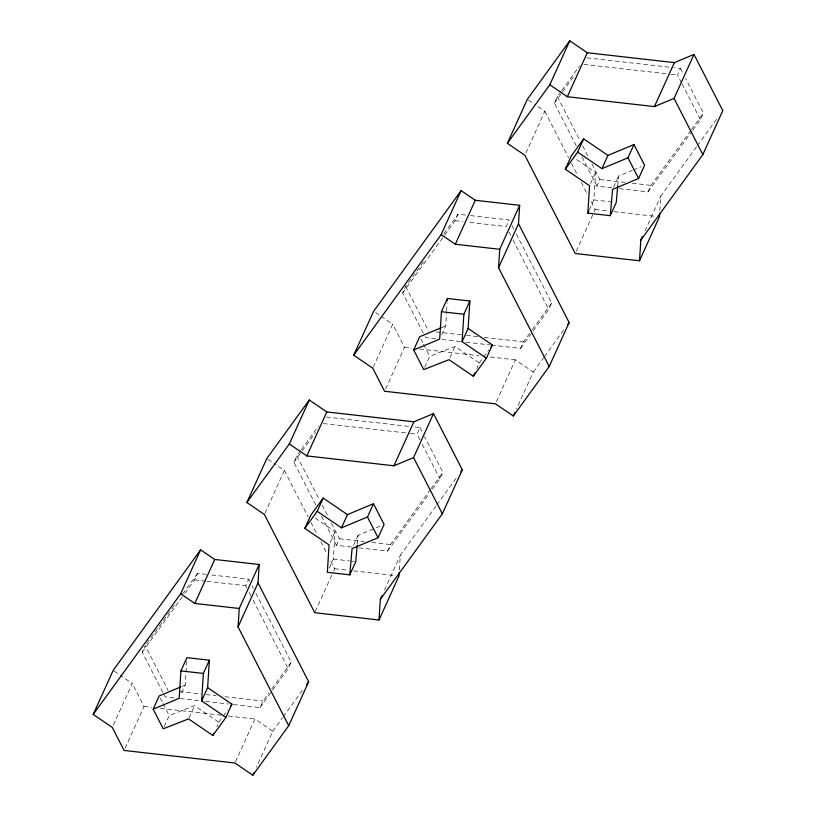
<?xml version="1.0" encoding="UTF-8"?>
<svg xmlns="http://www.w3.org/2000/svg" width="816" height="816" viewBox="0 0 816 816"><rect width="100%" height="100%" fill="white"/><g stroke="black" fill="none" stroke-linecap="round" stroke-linejoin="round"><path stroke-width="0.61" stroke-dasharray="4.08 3.06" d="M181.693 692.794L185.201 685.073L186.701 661.399M329.338 567.916L333.346 559.082L335.08 531.675L314.864 517.885M399.361 569.925L400.289 555.339L436.152 505.879M441.68 334.703L445.689 325.88L446.556 312.181M446.638 310.937L447.107 303.46M589.325 209.824L593.834 199.9L595.578 172.492L575.351 158.692M659.848 210.732L660.776 196.146L696.64 146.686M357.316 544.099L358.091 535.337L381.837 525.422M617.702 186.16L618.579 176.144L632.155 170.483M162.823 692.356L142.208 652.147L145.187 645.599L168.076 690.285M113.332 725.098L132.233 683.431L120.187 675.22M184.865 593.334L194.596 579.921L197.564 573.373L208.784 574.648M125.134 748.129L144.034 706.472L132.233 683.431M164.24 726.577L169.238 715.54L194.545 705.667L218.81 722.211L216.811 726.628M264.914 513.295L284.345 470.475L274.043 463.447M315.761 504.941L293.923 462.325L296.891 455.777L300.604 450.656M246.84 587.948L245.698 585.704L248.666 579.166L210.028 574.78M189.037 717.794L194.545 705.667M423.31 333.173L402.696 292.964L405.674 286.416L425.126 259.58M373.3 367.067L392.72 324.238L381.674 316.71M444.608 235.171L455.083 220.728L458.051 214.18L465.528 215.026M385.631 388.946L404.522 347.279L392.72 324.238M330.082 542.711L335.08 531.675M233.447 704.565L260.018 707.584L262.987 701.036L268.933 692.845M235.457 761.848L254.888 719.029L272.758 731.218L256.489 767.101M351.41 547.006L336.457 545.312L339.425 538.764L331.378 523.066M424.728 367.384L429.726 356.357L455.032 346.474L479.298 363.028L476.799 368.536M272.636 690.183L288.221 668.692L291.19 662.143L255.561 592.62M315.272 611.541L333.122 572.2M333.652 571.037L334.703 568.721L329.491 558.562M525.932 152.949L544.833 111.282L535.561 104.958M353.583 545.261L358.091 535.337M576.249 145.748L554.411 103.132L557.379 96.584L561.092 91.474M450.034 357.5L455.032 346.474M419.903 439.773L417.037 434.194L420.005 427.645L413.681 426.921M358.887 547.852L387.549 551.096L390.527 544.547L430.185 489.865M384.54 590.06L400.289 555.339M432.449 489.182L439.936 478.87L442.904 472.321L424.585 436.58M590.57 183.518L595.578 172.492M496.475 401.503L515.375 359.836L533.256 372.035L516.446 409.061M491.405 345.097L520.506 348.391L523.484 341.843L531.644 330.582M611.898 187.813L596.945 186.119L599.913 179.571L591.294 162.751M533.123 330.99L548.709 309.499L551.677 302.96L516.049 233.427M576.29 251.195L593.609 213.007M594.14 211.844L595.19 209.528L590.56 200.501M613.581 187.18L618.579 176.144M681.533 82.814L677.525 75.001L680.493 68.452L674.169 67.738M619.375 188.659L648.037 191.903L651.015 185.365L690.673 130.672M645.028 230.867L660.776 196.146M692.937 129.999L700.424 119.677L703.392 113.128L685.654 78.509M146.676 643.538L174.369 605.36M182.6 594.007L197.564 573.373M443.833 233.784L458.051 214.18M142.208 652.147L184.12 594.364M402.696 292.964L443.863 236.212M301.349 449.636L318.413 426.095M561.836 90.443L579.646 65.882M293.923 462.325L301.349 452.095M302.083 451.064L315.445 432.643M554.411 103.132L561.836 92.902M562.581 91.871L575.198 74.48M218.81 722.211L222.452 717.203M223.176 716.203L227.542 710.185M479.298 363.028L482.939 358.01M483.664 357.01L488.753 349.993M271.901 688.755L291.19 662.143M532.389 329.562L551.677 302.96M260.018 707.584L271.891 691.203M520.506 348.391L532.389 332.02M430.93 488.825L442.904 472.321M691.417 129.642L703.392 113.128M387.549 551.096L429.461 493.313M648.037 191.903L692.192 131.029M272.758 731.218L282.489 717.815M283.234 716.785L304.174 687.908M436.897 504.849L457.072 477.023M533.256 372.035L543.721 357.592M544.466 356.561L565.406 327.685M697.384 145.656L716.815 118.871M633.277 170.014L641.192 166.709M441.16 327.767L445.689 325.88M181.805 686.491L185.201 685.073M586.847 57.844L672.904 67.595M583.879 64.393L669.936 74.144M671.201 74.287L677.525 75.001M599.913 179.571L624.842 182.396M632.318 183.243L651.015 185.365M593.834 199.9L613.775 202.154M595.19 209.528L609.052 211.099M614.091 211.67L655.676 216.383M470.516 215.597L509.153 219.973L506.185 226.522L467.548 222.146M455.083 220.728L462.56 221.575M436.162 331.949L461.468 334.815M466.528 335.396L477.921 336.682M484.245 337.396L523.484 341.843M435.724 338.783L425.595 337.64L423.881 334.285M442.048 339.497L461.03 341.649M466.089 342.23L490.141 344.954M404.522 347.279L412.08 348.136M419.638 348.993L478.839 355.694M490.181 356.98L515.375 359.836M326.359 417.037L408.622 426.35M323.391 423.575L409.448 433.327M410.713 433.469L417.037 434.194M339.425 538.764L364.354 541.589M371.831 542.436L390.527 544.547M333.346 559.082L349.544 560.918M350.788 561.061L354.532 561.49M334.703 568.721L348.565 570.292M353.603 570.863L395.189 575.576M194.596 579.921L205.816 581.186M207.06 581.329L245.698 585.704M179.469 691.57L200.981 694.008M206.04 694.579L216.169 695.732M225.022 696.731L262.987 701.036M173.971 697.833L165.107 696.823L163.394 693.478M180.295 698.547L200.542 700.842M205.601 701.413L228.388 703.994M144.034 706.472L151.592 707.329M160.415 708.319L220.871 715.173M228.429 716.03L254.888 719.029M528.35 100.042L534.531 104.254M375.656 312.599L380.674 316.027M267.862 459.224L273.013 462.743M114.158 671.109L119.177 674.536M680.493 68.452L683.359 74.042M682.105 83.936L700.424 119.677M557.379 96.584L579.799 140.321M582.675 145.931L588.989 158.263M582.002 156.958L596.945 186.119M544.833 111.282L568.558 157.58M571.455 163.231L577.82 175.654M581.298 182.427L587.663 194.851M512.03 225.583L513.754 228.939M509.051 232.121L510.775 235.487M513.08 239.975L548.709 309.499M405.674 286.416L428.563 331.092M420.791 338.915L423.025 343.281M423.586 344.372L429.726 356.357M420.005 427.645L422.3 432.113M422.188 444.241L439.936 478.87M296.891 455.777L319.311 499.514M322.187 505.114L327.93 516.334M321.514 516.151L336.457 545.312M284.345 470.475L308.071 516.773M310.967 522.424L317.332 534.847M320.81 541.62L327.175 554.044M248.666 579.166L249.808 581.4M252.113 585.888L253.256 588.132M249.145 592.436L250.869 595.802M253.164 600.29L288.221 668.692M160.303 698.108L162.537 702.464M163.098 703.555L169.238 715.54"/><path stroke-width="1.22" d="M180.928 670.905L179.194 698.312L153.184 709.165L163.231 728.78L188.537 718.896L212.813 735.451L225.899 717.407L231.897 704.167L207.631 687.613L209.375 660.205L186.935 657.665L180.928 670.905L203.368 673.445L209.375 660.205M225.899 717.407L201.623 700.852L203.368 673.445M288.711 725.699L238.068 626.892L239.241 608.471L259.192 564.499L214.751 559.46L200.624 549.821L113.159 670.426L93.208 714.398L112.282 727.413L124.083 750.445L234.937 763.011L252.817 775.2L288.711 725.699L308.662 681.727L258.019 582.92L259.192 564.499M380.338 599.311L442.354 513.794L462.305 469.812L433.5 413.62L413.885 421.801L326.798 411.937L309.274 399.993L266.832 458.521L246.881 502.503L264.394 514.447L314.752 612.704L379.022 619.987L380.338 599.311L381.908 595.843M399.208 572.363L398.973 576.004L379.022 619.987M441.425 311.712L439.681 339.119L413.671 349.972L423.728 369.587L449.024 359.703L473.3 376.258L486.387 358.214L492.385 344.974L468.119 328.43L469.863 301.012L447.423 298.472L441.425 311.712L463.855 314.252L469.863 301.012M447.27 300.971L447.423 298.472M486.387 358.214L462.111 341.659L463.855 314.252M549.199 366.517L498.556 267.709L499.729 249.288L519.68 205.306L475.249 200.267L461.111 190.628L373.646 311.233L353.695 355.215L372.769 368.22L384.581 391.262L495.424 403.818L513.305 416.007L549.199 366.517L569.15 322.534L518.507 223.727L519.68 205.306M587.826 213.129L589.57 185.722L565.294 169.177L571.302 155.938L583.685 138.863L607.951 155.417L633.961 144.554L644.589 165.291L638.581 178.531L612.571 189.383L610.266 215.679L587.826 213.129L588.826 210.926M640.825 240.128L702.841 154.601L722.792 110.629L693.988 54.427L674.373 62.618L587.285 52.744L569.762 40.8L527.32 99.338L507.368 143.31L524.882 155.264L575.239 253.511L639.509 260.794L640.825 240.128L642.396 236.65M659.695 213.17L659.461 216.811L639.509 260.794M323.197 498.056L310.814 515.131L304.807 528.36L329.083 544.915L327.338 572.322L349.778 574.862L352.084 548.576L378.094 537.724L384.101 524.484L373.473 503.747L347.463 514.61L341.465 527.84L317.189 511.285L323.197 498.056L347.463 514.61M357.214 545.353L355.776 561.632L349.778 574.862M617.702 186.16L616.264 202.439L610.266 215.679M93.208 714.398L180.673 593.803L200.624 549.821M180.673 593.803L194.81 603.442L214.751 559.46M153.184 709.165L159.191 695.926L180.673 686.96M246.881 502.503L289.323 443.965L309.274 399.993M289.323 443.965L306.847 455.92L326.798 411.937M201.623 700.852L207.631 687.613M238.068 626.892L258.019 582.92M212.813 735.451L213.812 733.247M353.695 355.215L441.16 234.61L461.111 190.628M441.16 234.61L455.297 244.249L475.249 200.267M413.671 349.972L419.679 336.743L441.16 327.767M507.368 143.31L549.821 84.782L569.762 40.8M341.465 527.84L367.475 516.987L373.473 503.747M252.817 775.2L253.858 772.885M306.847 455.92L393.934 465.783L413.885 421.801M549.821 84.782L567.334 96.727L587.285 52.744M462.111 341.659L468.119 328.43M498.556 267.709L518.507 223.727M393.934 465.783L413.559 457.592L433.5 413.62M473.3 376.258L474.8 372.953M565.294 169.177L577.677 152.102L583.685 138.863M577.677 152.102L601.953 168.647L607.951 155.417M601.953 168.647L627.963 157.794L633.961 144.554M513.305 416.007L514.876 412.539M567.334 96.727L654.422 106.59L674.373 62.618M654.422 106.59L674.047 98.41L693.988 54.427M304.807 528.36L317.189 511.285M230.449 706.177L231.897 704.167M490.936 346.984L492.385 344.974M306.418 684.818L308.662 681.727M460.805 471.872L462.305 469.812M567.65 324.595L569.15 322.534M455.297 244.249L499.729 249.288M194.81 603.442L239.241 608.471M674.047 98.41L702.841 154.601M627.963 157.794L638.581 178.531M413.559 457.592L442.354 513.794M367.475 516.987L378.094 537.724"/></g></svg>
